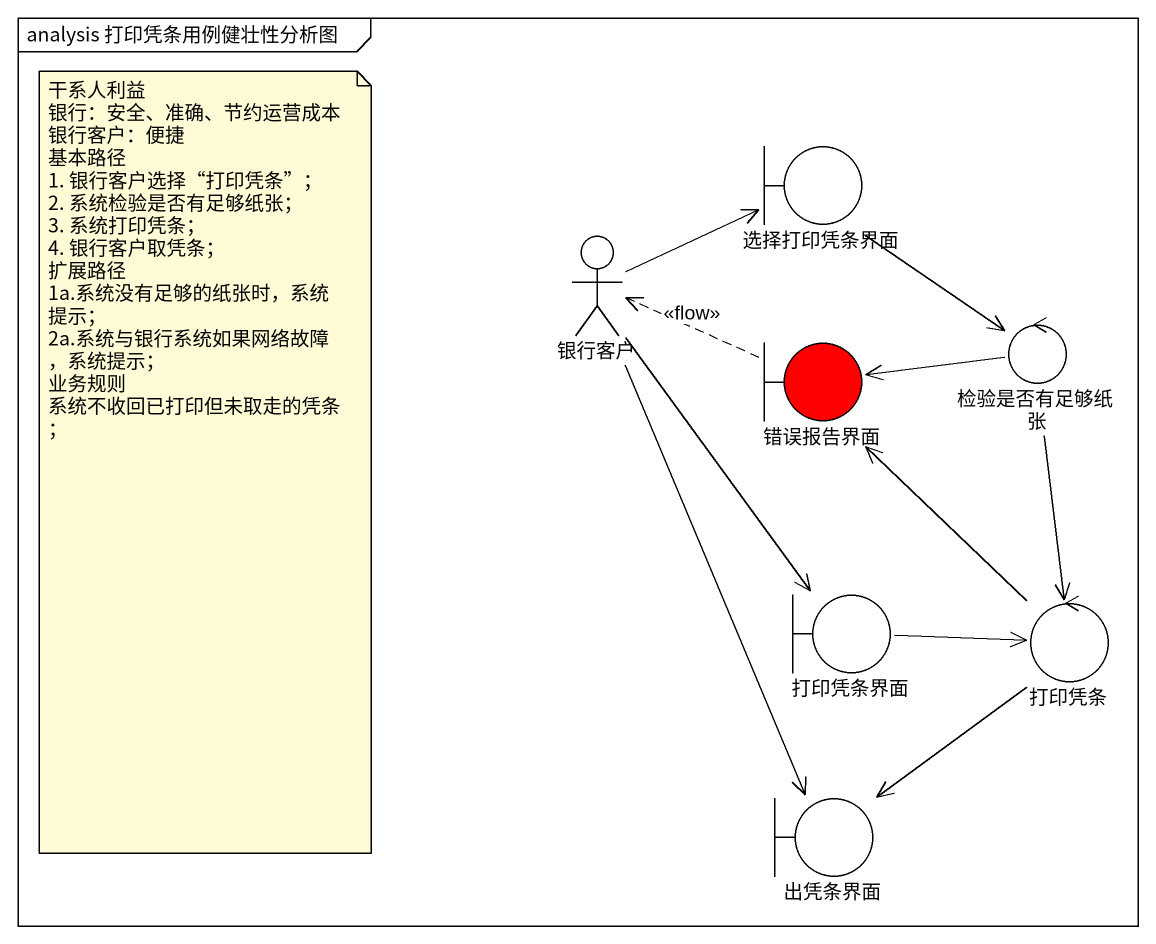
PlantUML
@startuml
mainframe analysis 打印凭条用例健壮性分析图
boundary 选择打印凭条界面
actor 银行客户
boundary 错误报告界面 #FF0000
control 检验是否有足够纸张
boundary 打印凭条界面
control 打印凭条
boundary 出凭条界面
选择打印凭条界面 --> 检验是否有足够纸张
银行客户 -right-> 选择打印凭条界面
银行客户 --> 打印凭条界面
银行客户 --> 出凭条界面
错误报告界面 .left.> 银行客户 : <<flow>>
检验是否有足够纸张 -left-> 错误报告界面
检验是否有足够纸张 --> 打印凭条
打印凭条界面 -right-> 打印凭条
打印凭条 -up-> 错误报告界面
打印凭条 --> 出凭条界面
note as N1
  干系人利益
  银行：安全、准确、节约运营成本
  银行客户：便捷
  基本路径
  1. 银行客户选择“打印凭条”；
  2. 系统检验是否有足够纸张；
  3. 系统打印凭条；
  4. 银行客户取凭条；
  扩展路径
  1a.系统没有足够的纸张时，系统提示；
  2a.系统与银行系统如果网络故障，系统提示；
  业务规则
  系统不收回已打印但未取走的凭条；
end note
@enduml
